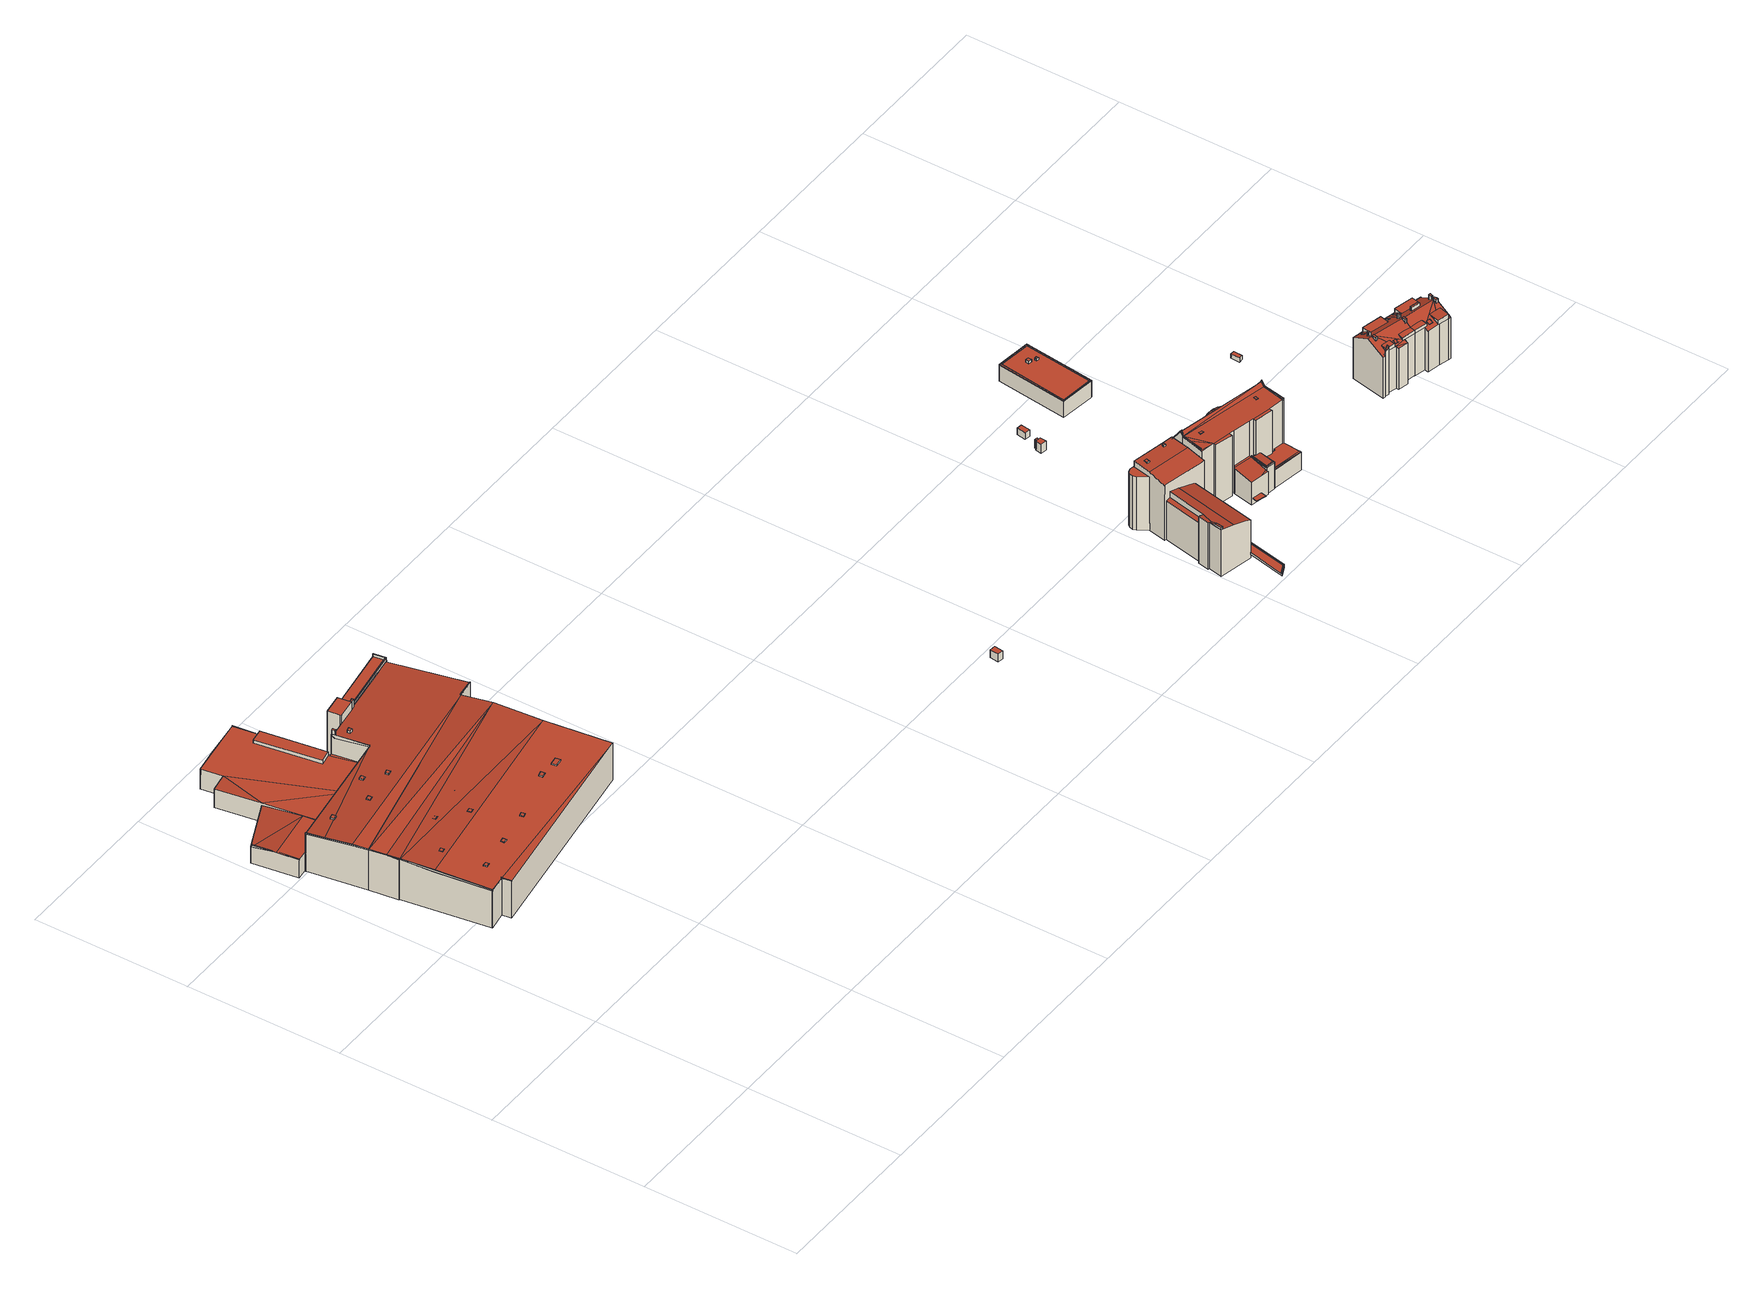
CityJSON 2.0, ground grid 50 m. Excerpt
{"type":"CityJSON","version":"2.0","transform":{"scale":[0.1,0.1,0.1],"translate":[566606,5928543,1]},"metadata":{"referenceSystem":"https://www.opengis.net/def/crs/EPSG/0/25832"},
"CityObjects":{
"building1":{"type":"Building","attributes":{"Grundfläche 2D":"292.664496","Grundhöhe NN":"3.015"},"children":["building1-1"],"geometry":[{"type":"Solid","lod":"3","boundaries":[[[[0,1,2]],[[3,4,5,6]],[[6,7,8,4,3]],[[9,6,5]],[[4,8,10,11,0,2]],[[12,0,11]],[[5,4,2,13,14]],[[9,5,14,15]],[[8,7,6,9,15,16,17,12,11,10]],[[0,12,17,18]],[[1,0,18,19]],[[2,1,19,13]],[[17,16,15,14,13,19,18]]]],"semantics":{"surfaces":[{"type":"RoofSurface"},{"type":"WallSurface"},{"type":"GroundSurface"}],"values":[[0,0,0,0,0,0,1,1,1,1,1,1,2]]}}]},
"building1-1":{"type":"BuildingInstallation","parents":["building1"],"geometry":[{"type":"MultiSurface","lod":"3","boundaries":[[[20,21,10,22]],[[23,24,25,26,7]],[[26,6,7]],[[10,11,22]],[[20,22,11,27]],[[20,27,21]],[[25,24,23,3,28]],[[26,25,28,6]]],"semantics":{"surfaces":[{"type":"RoofSurface"},{"type":"WallSurface"}],"values":[0,0,1,1,1,1,1,1]}}]},
"building2":{"type":"Building","attributes":{"Grundfläche 2D":"1023.135657","Grundhöhe NN":"3.120"},"geometry":[{"type":"Solid","lod":"3","boundaries":[[[[29,30,31,32,33]],[[34,35,36]],[[37,38,34]],[[38,35,34]],[[35,38,39,40,41,42,43,44,45,46,47,48]],[[49,40,39]],[[46,45,50,51]],[[52,46,51]],[[29,33,44,43]],[[30,29,43,42]],[[31,30,42,41]],[[41,53,44,33,32,31]],[[37,34,36,54,55]],[[39,38,37,55,56]],[[49,39,56,57]],[[40,49,57,58]],[[45,44,53,41,40,58,59]],[[50,45,59,60]],[[51,50,60,61]],[[52,51,61,62]],[[48,47,46,52,62,63]],[[35,48,63,64]],[[36,35,64,54]],[[56,55,54,64,63,62,61,60,59,58,57]]]],"semantics":{"surfaces":[{"type":"RoofSurface"},{"type":"WallSurface"},{"type":"GroundSurface"}],"values":[[0,0,0,0,0,0,0,0,1,1,1,1,1,1,1,1,1,1,1,1,1,1,1,2]]}}]},
"building3":{"type":"Building","attributes":{"Grundfläche 2D":"4742.919273","Grundhöhe NN":"3.177"},"children":["building3-1","building3-2","building3-3","building3-4","building3-5","building3-6","building3-7","building3-8","building3-9","building3-10","building3-11","building3-12","building3-13","building3-14","building3-15","building3-16","building3-17","building3-18","building3-19","building3-20","building3-21","building3-22","building3-23","building3-24","building3-25"],"geometry":[{"type":"Solid","lod":"3","boundaries":[[[[65,66,67,68]],[[65,68,67,69,70,71,72,73]],[[70,69,67,74,75]],[[71,76,77]],[[73,72,71,77]],[[78,79,78,76]],[[76,80,78]],[[81,82,76,78,79]],[[83,77,76,82,81]],[[80,84,85,86,87,88,89,90,91,92,93,94,95,96,97,98,99,80,78]],[[79,78,80,99,98]],[[96,100,97]],[[101,95,102]],[[98,97,100,103,104]],[[94,93,102,95]],[[105,106,107,108,109,110,111,112,113]],[[114,115,116,117,118]],[[66,65,119,120]],[[65,73,77,121,119]],[[67,66,120,122]],[[74,67,122,123]],[[75,74,123,124]],[[70,75,124,125]],[[80,76,71,70,125,126]],[[84,80,126,127]],[[128,86,85,84,127,129]],[[101,102,93,92,91,130,131]],[[96,95,101,131,132]],[[133,134,104,103,100,96,132,135]],[[79,98,104,134,136]],[[83,81,79,136,137]],[[77,83,137,121]],[[138,109,108,107,139,140]],[[111,110,89,88]],[[112,111,88,87]],[[141,105,113,112,87,86,128]],[[107,106,105,141,139]],[[115,114,142,143]],[[115,143,130,91,116]],[[117,116,91,90,144]],[[117,144,90,89,110,109,118]],[[118,109,138,142,114]],[[129,127,126,125,124,123,122,120,119,121,137,136,134,133,135,132,131,130,143,142,138,140,139,141,128]]]],"semantics":{"surfaces":[{"type":"RoofSurface"},{"type":"WallSurface"},{"type":"GroundSurface"}],"values":[[0,0,0,0,0,0,0,0,0,0,0,0,0,0,0,0,0,1,1,1,1,1,1,1,1,1,1,1,1,1,1,1,1,1,1,1,1,1,1,1,1,1,2]]}}]},
"building3-1":{"type":"BuildingInstallation","parents":["building3"],"geometry":[{"type":"MultiSurface","lod":"3","boundaries":[[[145,146,147,148]],[[146,149,147]],[[148,150,145]],[[146,145,150,149]]],"semantics":{"surfaces":[{"type":"RoofSurface"},{"type":"WallSurface"}],"values":[0,1,1,1]}}]},
"building3-2":{"type":"BuildingInstallation","parents":["building3"],"geometry":[{"type":"MultiSurface","lod":"3","boundaries":[[[151,152,153,154,155,156,157]],[[158,159,155,154,153,152,93,160]],[[156,155,159,161]],[[92,151,157,156,161,162]],[[152,151,92,93]]],"semantics":{"surfaces":[{"type":"RoofSurface"},{"type":"WallSurface"}],"values":[0,1,1,1,1]}}]},
"building3-3":{"type":"BuildingInstallation","parents":["building3"],"geometry":[{"type":"MultiSurface","lod":"3","boundaries":[[[163,164,165,166]],[[166,165,167,168]],[[163,166,168,169]],[[164,163,169,170]],[[165,164,170,167]]],"semantics":{"surfaces":[{"type":"RoofSurface"},{"type":"WallSurface"}],"values":[0,1,1,1,1]}}]},
"building3-4":{"type":"BuildingInstallation","parents":["building3"],"geometry":[{"type":"MultiSurface","lod":"3","boundaries":[[[171,172,173,174]],[[173,172,175,80]],[[80,84,174,173]],[[84,85,171,174]],[[172,171,85,175]]],"semantics":{"surfaces":[{"type":"RoofSurface"},{"type":"WallSurface"}],"values":[0,1,1,1,1]}}]},
"building3-5":{"type":"BuildingInstallation","parents":["building3"],"geometry":[{"type":"MultiSurface","lod":"3","boundaries":[[[176,177,178,179]],[[179,178,180,181]],[[176,179,181,182]],[[177,176,182,183]],[[178,177,183,180]]],"semantics":{"surfaces":[{"type":"RoofSurface"},{"type":"WallSurface"}],"values":[0,1,1,1,1]}}]},
"building3-6":{"type":"BuildingInstallation","parents":["building3"],"geometry":[{"type":"MultiSurface","lod":"3","boundaries":[[[184,185,186,187,188,189]],[[190,191,186,185]],[[186,191,67,74,187]],[[74,192,188,187]],[[188,192,69,189]],[[69,193,184,189]],[[185,184,193,190]]],"semantics":{"surfaces":[{"type":"RoofSurface"},{"type":"WallSurface"}],"values":[0,1,1,1,1,1,1]}}]},
"building3-7":{"type":"BuildingInstallation","parents":["building3"],"geometry":[{"type":"MultiSurface","lod":"3","boundaries":[[[194,195,196,197]],[[197,196,198,199]],[[194,197,199,200]],[[195,194,200,201]],[[196,195,201,198]]],"semantics":{"surfaces":[{"type":"RoofSurface"},{"type":"WallSurface"}],"values":[0,1,1,1,1]}}]},
"building3-8":{"type":"BuildingInstallation","parents":["building3"],"geometry":[{"type":"MultiSurface","lod":"3","boundaries":[[[202,203,204,205]],[[206,203,202,207]],[[206,208,204,203]],[[205,204,208,209]],[[207,202,205,209]]],"semantics":{"surfaces":[{"type":"RoofSurface"},{"type":"WallSurface"}],"values":[0,1,1,1,1]}}]},
"building3-9":{"type":"BuildingInstallation","parents":["building3"],"geometry":[{"type":"MultiSurface","lod":"3","boundaries":[[[210,211,212,213]],[[213,212,214,215]],[[210,213,215,216]],[[211,210,216,217]],[[212,211,217,214]]],"semantics":{"surfaces":[{"type":"RoofSurface"},{"type":"WallSurface"}],"values":[0,1,1,1,1]}}]},
"building3-10":{"type":"BuildingInstallation","parents":["building3"],"geometry":[{"type":"MultiSurface","lod":"3","boundaries":[[[218,219,220,221,222]],[[81,83,221,220,79]],[[83,77,222,221]],[[222,77,82,218]],[[218,82,78,219]]],"semantics":{"surfaces":[{"type":"RoofSurface"},{"type":"WallSurface"}],"values":[0,1,1,1,1]}}]},
"building3-11":{"type":"BuildingInstallation","parents":["building3"],"geometry":[{"type":"MultiSurface","lod":"3","boundaries":[[[223,224,225,226]],[[226,225,227,228]],[[223,226,228,229]],[[224,223,229,230]],[[225,224,230,227]]],"semantics":{"surfaces":[{"type":"RoofSurface"},{"type":"WallSurface"}],"values":[0,1,1,1,1]}}]},
"building3-12":{"type":"BuildingInstallation","parents":["building3"],"geometry":[{"type":"MultiSurface","lod":"3","boundaries":[[[231,232,233,144,234]],[[111,88,89,110,233,232,235]],[[233,110,89,90,144]],[[90,236,234,144]],[[87,88,111,112,237,235,232,231,234,236]]],"semantics":{"surfaces":[{"type":"RoofSurface"},{"type":"WallSurface"}],"values":[0,1,1,1,1]}}]},
"building3-13":{"type":"BuildingInstallation","parents":["building3"],"geometry":[{"type":"MultiSurface","lod":"3","boundaries":[[[238,239,240,241]],[[241,240,242,243]],[[238,241,243,244]],[[239,238,244,245]],[[240,239,245,242]]],"semantics":{"surfaces":[{"type":"RoofSurface"},{"type":"WallSurface"}],"values":[0,1,1,1,1]}}]},
"building3-14":{"type":"BuildingInstallation","parents":["building3"],"geometry":[{"type":"MultiSurface","lod":"3","boundaries":[[[246,247,248,249,222]],[[65,68,248,247]],[[72,77,222,249,248,68,250]],[[77,73,65,247,246,222]]],"semantics":{"surfaces":[{"type":"RoofSurface"},{"type":"WallSurface"}],"values":[0,1,1,1]}}]},
"building3-15":{"type":"BuildingInstallation","parents":["building3"],"geometry":[{"type":"MultiSurface","lod":"3","boundaries":[[[251,252,253,254]],[[255,252,251,256]],[[255,257,253,252]],[[257,258,254,253]],[[258,256,251,254]]],"semantics":{"surfaces":[{"type":"RoofSurface"},{"type":"WallSurface"}],"values":[0,1,1,1,1]}}]},
"building3-16":{"type":"BuildingInstallation","parents":["building3"]},
"building3-17":{"type":"BuildingInstallation","parents":["building3"],"geometry":[{"type":"MultiSurface","lod":"3","boundaries":[[[259,260,261,262]]],"semantics":{"surfaces":[{"type":"RoofSurface"}],"values":[0]}}]},
"building3-18":{"type":"BuildingInstallation","parents":["building3"],"geometry":[{"type":"MultiSurface","lod":"3","boundaries":[[[263,264,265,266]],[[266,265,267,268]],[[263,266,268,269]],[[264,263,269,270]],[[265,264,270,267]]],"semantics":{"surfaces":[{"type":"RoofSurface"},{"type":"WallSurface"}],"values":[0,1,1,1,1]}}]},
"building3-19":{"type":"BuildingInstallation","parents":["building3"],"geometry":[{"type":"MultiSurface","lod":"3","boundaries":[[[219,271,272,273,220]],[[272,274,275,273]],[[97,272,271,219,78,99]],[[97,103,274,272]],[[103,104,275,274]],[[104,98,79,220,273,275]]],"semantics":{"surfaces":[{"type":"RoofSurface"},{"type":"WallSurface"}],"values":[0,0,1,1,1,1]}}]},
"building3-20":{"type":"BuildingInstallation","parents":["building3"],"geometry":[{"type":"MultiSurface","lod":"3","boundaries":[[[276,277,278,279]],[[279,278,280,281]],[[276,279,281,282]],[[277,276,282,283]],[[278,277,283,280]]],"semantics":{"surfaces":[{"type":"RoofSurface"},{"type":"WallSurface"}],"values":[0,1,1,1,1]}}]},
"building3-21":{"type":"BuildingInstallation","parents":["building3"],"geometry":[{"type":"MultiSurface","lod":"3","boundaries":[[[284,285,286,287]],[[286,288,289,287]],[[290,291,292,293,289,288]],[[294,295,285,284]],[[286,285,295,296]],[[297,94,102,292,291,290,288,286,296,298]],[[102,101,293,292]],[[284,287,289,293,101,95,96,294]]],"semantics":{"surfaces":[{"type":"RoofSurface"},{"type":"WallSurface"}],"values":[0,0,0,1,1,1,1,1]}}]},
"building3-22":{"type":"BuildingInstallation","parents":["building3"],"geometry":[{"type":"MultiSurface","lod":"3","boundaries":[[[299,300,301,302]],[[302,301,303,304]],[[299,302,304,305]],[[300,299,305,306]],[[301,300,306,303]]],"semantics":{"surfaces":[{"type":"RoofSurface"},{"type":"WallSurface"}],"values":[0,1,1,1,1]}}]},
"building3-23":{"type":"BuildingInstallation","parents":["building3"],"geometry":[{"type":"MultiSurface","lod":"3","boundaries":[[[307,308,309,310]],[[310,309,311,312]],[[307,310,312,313]],[[308,307,313,314]],[[309,308,314,311]]],"semantics":{"surfaces":[{"type":"RoofSurface"},{"type":"WallSurface"}],"values":[0,1,1,1,1]}}]},
"building3-24":{"type":"BuildingInstallation","parents":["building3"],"geometry":[{"type":"MultiSurface","lod":"3","boundaries":[[[315,316,317,318]],[[318,317,108,319]],[[315,318,319,106]],[[316,315,106,107]],[[317,316,107,108]]],"semantics":{"surfaces":[{"type":"RoofSurface"},{"type":"WallSurface"}],"values":[0,1,1,1,1]}}]},
"building3-25":{"type":"BuildingInstallation","parents":["building3"],"geometry":[{"type":"MultiSurface","lod":"3","boundaries":[[[237,320,321,235]],[[112,113,320,237]],[[113,322,321,320]],[[322,111,235,321]]],"semantics":{"surfaces":[{"type":"RoofSurface"},{"type":"WallSurface"}],"values":[0,1,1,1]}}]},
"building4":{"type":"Building","attributes":{"Grundfläche 2D":"5.455276","Grundhöhe NN":"1.703"},"geometry":[{"type":"Solid","lod":"3","boundaries":[[[[323,324,325,326]],[[327,328,326,325]],[[328,329,323,326]],[[329,330,324,323]],[[330,327,325,324]],[[330,329,328,327]]]],"semantics":{"surfaces":[{"type":"RoofSurface"},{"type":"WallSurface"},{"type":"GroundSurface"}],"values":[[0,1,1,1,1,2]]}}]},
"building5":{"type":"Building","attributes":{"Grundfläche 2D":"96.266162","Grundhöhe NN":"2.510"},"children":["building5-1"],"geometry":[{"type":"Solid","lod":"3","boundaries":[[[[331,332,333,334,335,336,337]],[[334,333,332,338,339]],[[340,337,336,335,334,339,341]],[[331,337,340,342]],[[332,331,342,338]],[[341,339,338,342,340]]]],"semantics":{"surfaces":[{"type":"RoofSurface"},{"type":"WallSurface"},{"type":"GroundSurface"}],"values":[[0,1,1,1,1,2]]}}]},
"building5-1":{"type":"BuildingInstallation","parents":["building5"],"geometry":[{"type":"MultiSurface","lod":"3","boundaries":[[[343,344,345,346,347,348]],[[332,333,348,347]],[[343,348,333,349]],[[349,336,344,343]],[[345,344,336,337]],[[337,331,346,345]],[[331,332,347,346]]],"semantics":{"surfaces":[{"type":"RoofSurface"},{"type":"WallSurface"}],"values":[0,1,1,1,1,1,1]}}]},
"building6":{"type":"Building","attributes":{"Grundfläche 2D":"424.751117","Grundhöhe NN":"1.195"},"children":["building6-1","building6-2","building6-3"],"geometry":[{"type":"Solid","lod":"3","boundaries":[[[[350,351,352,353,354]],[[355,353,352,356,357,358]],[[359,350,354]],[[360,361,362,363,364,365,366,367,368,369,370]],[[360,361,360,370]],[[371,372,373,362,361]],[[365,364,374,375,376,367,366]],[[377,378,379,380]],[[381,382,383,384,385,386,387,388]],[[378,377,389,390]],[[391,356,352,351,385,384,392]],[[363,362,373,393,394,395,355,358,357,356,391,389,377,380]],[[396,354,353,355,395,397]],[[359,354,396,398]],[[350,359,398,399,385,351]],[[372,371,361,360,370,400,401]],[[373,372,401,393]],[[363,380,379,364]],[[402,375,374,364,379,378,390]],[[376,375,402,403]],[[367,376,403,404]],[[370,369,368,367,404,405,400]],[[386,385,399,406]],[[387,386,406,407]],[[388,387,407,408]],[[384,383,409,392]],[[381,388,408,410]],[[382,381,410,411]],[[383,382,411,409]],[[393,401,400,405,404,403,402,390,389,391,392,409,411,410,408,407,406,399,398,396,397,395,394]]]],"semantics":{"surfaces":[{"type":"RoofSurface"},{"type":"WallSurface"},{"type":"GroundSurface"}],"values":[[0,0,0,0,0,0,0,0,0,1,1,1,1,1,1,1,1,1,1,1,1,1,1,1,1,1,1,1,1,2]]}}]},
"building6-1":{"type":"BuildingInstallation","parents":["building6"],"geometry":[{"type":"MultiSurface","lod":"3","boundaries":[[[412,413,414,415]],[[416,417,415,414]],[[417,418,412,415]],[[413,412,418,419]],[[414,413,419,416]]],"semantics":{"surfaces":[{"type":"RoofSurface"},{"type":"WallSurface"}],"values":[0,1,1,1,1]}}]},
"building6-2":{"type":"BuildingInstallation","parents":["building6"],"geometry":[{"type":"MultiSurface","lod":"3","boundaries":[[[420,421,422,423]],[[420,423,424,425]],[[423,422,426,424]],[[421,420,425,427]],[[422,421,427,426]]],"semantics":{"surfaces":[{"type":"RoofSurface"},{"type":"WallSurface"}],"values":[0,1,1,1,1]}}]},
"building6-3":{"type":"BuildingInstallation","parents":["building6"],"geometry":[{"type":"MultiSurface","lod":"3","boundaries":[[[428,429,430,431]],[[432,430,429]],[[433,434,366,368,430,432]],[[360,435,436,365,434,433,432,429,428]],[[369,370,431,430,368]],[[370,360,428,431]]],"semantics":{"surfaces":[{"type":"RoofSurface"},{"type":"WallSurface"}],"values":[0,0,0,1,1,1]}}]},
"building7":{"type":"Building","attributes":{"Grundfläche 2D":"4.542103","Grundhöhe NN":"3.909"},"geometry":[{"type":"Solid","lod":"3","boundaries":[[[[437,438,439,440]],[[441,442,443,444]],[[442,445,446,438,437,447,448,443]],[[439,438,446,449]],[[440,439,449,450]],[[437,440,450,447]],[[444,443,448,451]],[[441,444,451,452]],[[442,441,452,445]],[[447,450,449,446,445,452,451,448]]]],"semantics":{"surfaces":[{"type":"RoofSurface"},{"type":"WallSurface"},{"type":"GroundSurface"}],"values":[[0,0,1,1,1,1,1,1,1,2]]}}]},
"building8":{"type":"Building","attributes":{"Grundfläche 2D":"5.333992","Grundhöhe NN":"4.171"},"geometry":[{"type":"Solid","lod":"3","boundaries":[[[[453,454,455,456]],[[457,458,456,455]],[[458,459,453,456]],[[459,460,454,453]],[[460,457,455,454]],[[460,459,458,457]]]],"semantics":{"surfaces":[{"type":"RoofSurface"},{"type":"WallSurface"},{"type":"GroundSurface"}],"values":[[0,1,1,1,1,2]]}}]},
"building9":{"type":"Building","attributes":{"Grundfläche 2D":"469.074180","Grundhöhe NN":"1.858"},"children":["building9-1","building9-2","building9-3","building9-4","building9-5","building9-6","building9-7","building9-8","building9-9"],"geometry":[{"type":"Solid","lod":"3","boundaries":[[[[461,462,463]],[[463,462,464,465]],[[466,467,468,469,470,471,472,473,474,475,476,463,465,477,478,479,478]],[[464,462,480,465]],[[481,465,480]],[[465,482,483,477]],[[484,485,486,468,467]],[[487,471,470]],[[488,489,490,491,492,493,494,495,496,497,498,499,500,501,502,503,504]],[[505,506,507,508,509]],[[510,509,476,511]],[[510,511,510,509]],[[509,510,512,513]],[[513,505,509]],[[475,511,476]],[[514,515,516,515,517]],[[518,514,517]],[[519,520,518]],[[518,520,514]],[[521,522,519]],[[522,523,519]],[[523,520,519]],[[524,525,521]],[[525,522,521]],[[526,525,524]],[[526,525,526,527]],[[514,520,523,522,525,526,527,513,512,510,511,516,515]],[[528,529,530]],[[531,532,533,534,535,536,537,538,529,528,539,540]],[[541,534,533,542]],[[543,535,544,545]],[[535,543,546,547,548,549]],[[548,550,551,549]],[[544,535,552,553]],[[543,545,554,555]],[[546,543,555,556]],[[547,546,556,557]],[[548,547,557,558,550]],[[551,550,558,559]],[[560,481,480,462,461,561,562]],[[465,481,560,563]],[[483,482,564,565]],[[482,465,563,564]],[[477,483,565,566]],[[477,566,554,545,478]],[[478,545,544,466]],[[544,553,466]],[[467,466,553,567]],[[485,484,467,567,568,542,533]],[[489,488,486,485,533,532]],[[569,468,486,488,504,570]],[[502,501,470,469,468,569,571]],[[470,501,500,487]],[[472,471,487,500,499,498]],[[572,475,474,473,472,498,573]],[[494,493,574,575]],[[495,494,575,576]],[[496,495,576,577]],[[497,496,577,578]],[[498,497,578,573]],[[503,502,571,579]],[[504,503,579,570]],[[476,509,508,507,461,463]],[[580,516,511,475,572,581]],[[527,526,524,521,519,518,517,515,516,580,582]],[[505,513,527,582,583,584,561,461,506]],[[461,507,506]],[[536,535,549,551,537]],[[538,537,551,559,585,529]],[[530,529,585,586]],[[493,492,587,539,528,530,586,574]],[[491,588,540,539,587,492]],[[490,489,532,531,540,588,491]],[[535,534,589,552]],[[589,534,541,542,568,590]],[[586,585,559,558,557,556,555,554,566,565,564,563,560,562,561,584,583,582,580,581,572,573,578,577,576,575,574],[569,570,579,571],[552,589,590,568,567,553]]]],"semantics":{"surfaces":[{"type":"RoofSurface"},{"type":"WallSurface"},{"type":"GroundSurface"}],"values":[[0,0,0,0,0,0,0,0,0,0,0,0,0,0,0,0,0,0,0,0,0,0,0,0,0,0,0,0,0,0,0,0,0,1,1,1,1,1,1,1,1,1,1,1,1,1,1,1,1,1,1,1,1,1,1,1,1,1,1,1,1,1,1,1,1,1,1,1,1,1,1,1,1,1,1,2]]}}]},
"building9-1":{"type":"BuildingInstallation","parents":["building9"],"geometry":[{"type":"MultiSurface","lod":"3","boundaries":[[[591,592,593,594,595]],[[596,595,594]],[[597,592,591]],[[594,593,592,597,479,596]]],"semantics":{"surfaces":[{"type":"RoofSurface"},{"type":"WallSurface"}],"values":[0,1,1,1]}}]},
"building9-2":{"type":"BuildingInstallation","parents":["building9"],"geometry":[{"type":"MultiSurface","lod":"3","boundaries":[[[598,599,600,601]],[[602,603,601,600]],[[598,601,603,604]],[[604,605,599,598]],[[600,599,605,602]]],"semantics":{"surfaces":[{"type":"RoofSurface"},{"type":"WallSurface"}],"values":[0,1,1,1,1]}}]},
"building9-3":{"type":"BuildingInstallation","parents":["building9"],"geometry":[{"type":"MultiSurface","lod":"3","boundaries":[[[606,509,508,461]],[[606,607,608,509]],[[609,608,607]],[[607,606,461,462,480]],[[480,610,609,607]],[[608,609,610,464,463,509]]],"semantics":{"surfaces":[{"type":"RoofSurface"},{"type":"WallSurface"}],"values":[0,0,0,1,1,1]}}]},
"building9-4":{"type":"BuildingInstallation","parents":["building9"],"geometry":[{"type":"MultiSurface","lod":"3","boundaries":[[[611,612,613]],[[614,615,612,611]],[[616,617,618,615,614,619,620]],[[470,487,620,619,614,611,613,476,621]],[[487,471,472,617,616,620]],[[618,617,472,473,474,475,612,615]]],"semantics":{"surfaces":[{"type":"RoofSurface"},{"type":"WallSurface"}],"values":[0,0,0,1,1,1]}}]},
"building9-5":{"type":"BuildingInstallation","parents":["building9"],"geometry":[{"type":"MultiSurface","lod":"3","boundaries":[[[622,623,624,588,587]],[[588,624,625,626]],[[494,495,627,625,624]],[[622,493,494,624,623]],[[626,625,627,490]],[[490,491,588,626]],[[588,491,492,587]],[[587,492,493,622]]],"semantics":{"surfaces":[{"type":"RoofSurface"},{"type":"WallSurface"}],"values":[0,0,1,1,1,1,1,1]}}]},
"building9-6":{"type":"BuildingInstallation","parents":["building9"],"geometry":[{"type":"MultiSurface","lod":"3","boundaries":[[[506,508,509,628]],[[506,628,629]],[[628,630,631,629]],[[630,632,631]],[[512,526,630,628,509]],[[526,527,632,630]],[[527,513,505,506,629,631,632]]],"semantics":{"surfaces":[{"type":"RoofSurface"},{"type":"WallSurface"}],"values":[0,0,0,0,1,1,1]}}]},
"building9-7":{"type":"BuildingInstallation","parents":["building9"],"geometry":[{"type":"MultiSurface","lod":"3","boundaries":[[[633,634,613,612]],[[635,634,633,636]],[[635,636,637]],[[638,635,637,516]],[[639,516,515]],[[638,516,639]],[[633,612,475,511,516,637,636]],[[510,635,638,639,515]],[[476,613,634,635,510,640]]],"semantics":{"surfaces":[{"type":"RoofSurface"},{"type":"WallSurface"}],"values":[0,0,0,0,0,0,1,1,1]}}]},
"building9-8":{"type":"BuildingInstallation","parents":["building9"],"geometry":[{"type":"MultiSurface","lod":"3","boundaries":[[[641,642,643,644,645,646,647]],[[528,539,643,642,530]],[[539,648,644,643]],[[648,534,645,644]],[[534,535,646,645]],[[536,537,647,646,535]],[[538,529,641,647,537]],[[529,530,642,641]]],"semantics":{"surfaces":[{"type":"RoofSurface"},{"type":"WallSurface"}],"values":[0,1,1,1,1,1,1,1]}}]},
"building9-9":{"type":"BuildingInstallation","parents":["building9"],"geometry":[{"type":"MultiSurface","lod":"3","boundaries":[[[649,650,651,652]],[[653,654,652,651]],[[654,655,649,652]],[[655,656,650,649]],[[656,653,651,650]],[[656,655,654,653]]],"semantics":{"surfaces":[{"type":"RoofSurface"},{"type":"WallSurface"},{"type":"OuterCeilingSurface"}],"values":[0,1,1,1,1,2]}}]},
"building10":{"type":"Building","attributes":{"Grundfläche 2D":"265.589260","Grundhöhe NN":"5.782"},"children":["building10-1","building10-2","building10-3"],"geometry":[{"type":"Solid","lod":"3","boundaries":[[[[657,658,659,660,661,662]],[[663,658,657,664,661,660,665]],[[666,667,668,669]],[[670,671,659,658]],[[671,672,660,659]],[[662,661,668,667]],[[667,666,657,662]],[[666,669,664,657]],[[661,664,669,668]],[[672,673,665,660]],[[673,674,670,658,663,665]],[[670,675,676,671]],[[672,671,676,677]],[[673,672,677,678]],[[670,674,673,678,679,675]],[[677,676,675,679,678]]]],"semantics":{"surfaces":[{"type":"RoofSurface"},{"type":"WallSurface"},{"type":"GroundSurface"}],"values":[[0,0,0,1,1,1,1,1,1,1,1,1,1,1,1,2]]}}]},
"building10-1":{"type":"BuildingInstallation","parents":["building10"],"geometry":[{"type":"MultiSurface","lod":"3","boundaries":[[[680,681,682,683]],[[683,682,684,685]],[[680,683,685,686]],[[681,680,686,687]],[[682,681,687,684]]],"semantics":{"surfaces":[{"type":"RoofSurface"},{"type":"WallSurface"}],"values":[0,1,1,1,1]}}]},
"building10-2":{"type":"BuildingInstallation","parents":["building10"],"geometry":[{"type":"MultiSurface","lod":"3","boundaries":[[[688,689,690,691]],[[691,690,692,693]],[[688,691,693,694]],[[689,688,694,695]],[[690,689,695,692]]],"semantics":{"surfaces":[{"type":"RoofSurface"},{"type":"WallSurface"}],"values":[0,1,1,1,1]}}]},
"building10-3":{"type":"BuildingInstallation","parents":["building10"],"geometry":[{"type":"MultiSurface","lod":"3","boundaries":[[[696,697,698,699]],[[700,701,698,697]],[[701,702,699,698]],[[702,703,696,699]],[[703,700,697,696]],[[700,703,702,701]]],"semantics":{"surfaces":[{"type":"RoofSurface"},{"type":"WallSurface"},{"type":"OuterCeilingSurface"}],"values":[0,1,1,1,1,2]}}]},
"building11":{"type":"Building","attributes":{"Grundfläche 2D":"3.779103","Grundhöhe NN":"4.842"},"geometry":[{"type":"Solid","lod":"3","boundaries":[[[[704,705,706,707]],[[708,709,707,706]],[[709,710,704,707]],[[710,711,705,704]],[[711,708,706,705]],[[711,710,709,708]]]],"semantics":{"surfaces":[{"type":"RoofSurface"},{"type":"WallSurface"},{"type":"GroundSurface"}],"values":[[0,1,1,1,1,2]]}}]},
"building12":{"type":"Building","attributes":{"Grundfläche 2D":"144.135303","Grundhöhe NN":"2.999"},"children":["building12-1","building12-2","building12-3","building12-4","building12-5","building12-6","building12-7","building12-8","building12-9"],"geometry":[{"type":"Solid","lod":"3","boundaries":[[[[712,713,714,715,716]],[[717,718,719,720,721,722,723,724,725,726,727,728,729,730,731,732]],[[733,734,717]],[[734,735,717]],[[720,719,718,717,735,736,737]],[[738,739,720,737,740,741,742,743,744]],[[745,746,747,712,716,715,748,749,722,721,720,739,738,750]],[[741,740,751,752,742]],[[714,748,715]],[[712,747,713]],[[714,713,747,748]],[[742,752,753]],[[751,740,737,736]],[[751,736,735,753,752]],[[754,726,725,724,755,756]],[[757,758,759,730,729,728,727,726,754]],[[760,717,732,731,730,759,761]],[[733,717,760,762]],[[734,733,762,763]],[[735,734,763,764]],[[753,735,764,765]],[[742,753,765,766,767,768,746,745,750,738,744,743]],[[769,770,749,748,747,746,768,771]],[[723,722,749,770,772]],[[724,723,772,755]],[[760,761,759,758,757,754,756,755,772,770,769,771,768,767,766,765,764,763,762]]]],"semantics":{"surfaces":[{"type":"RoofSurface"},{"type":"WallSurface"},{"type":"GroundSurface"}],"values":[[0,0,0,0,0,0,0,0,1,1,1,1,1,1,1,1,1,1,1,1,1,1,1,1,1,2]]}}]},
"building12-1":{"type":"BuildingInstallation","parents":["building12"],"geometry":[{"type":"MultiSurface","lod":"3","boundaries":[[[773,774,775,776]],[[750,745,774,773]],[[745,777,775,774]],[[777,778,776,775]],[[773,776,778,750]]],"semantics":{"surfaces":[{"type":"RoofSurface"},{"type":"WallSurface"}],"values":[0,1,1,1,1]}}]},
"building12-2":{"type":"BuildingInstallation","parents":["building12"],"geometry":[{"type":"MultiSurface","lod":"3","boundaries":[[[779,780,781,782,783]],[[784,785,780,779]],[[785,786,781,780]],[[781,786,787,782]],[[779,783,782,787,788,784]]],"semantics":{"surfaces":[{"type":"RoofSurface"},{"type":"WallSurface"}],"values":[0,1,1,1,1]}}]},
"building12-3":{"type":"BuildingInstallation","parents":["building12"],"geometry":[{"type":"MultiSurface","lod":"3","boundaries":[[[789,790,791,792]],[[793,794,792,791]],[[789,792,794,795]],[[789,795,796,790]],[[791,790,796,793]]],"semantics":{"surfaces":[{"type":"RoofSurface"},{"type":"WallSurface"}],"values":[0,1,1,1,1]}}]},
"building12-4":{"type":"BuildingInstallation","parents":["building12"],"geometry":[{"type":"MultiSurface","lod":"3","boundaries":[[[797,798,799,800]],[[798,797,801,802]],[[797,800,803,801]],[[799,798,802,804]],[[803,800,799,804]]],"semantics":{"surfaces":[{"type":"RoofSurface"},{"type":"WallSurface"}],"values":[0,1,1,1,1]}}]},
"building12-5":{"type":"BuildingInstallation","parents":["building12"],"geometry":[{"type":"MultiSurface","lod":"3","boundaries":[[[805,719,806,807,808,809,810]],[[731,732,810,809,808,730]],[[805,810,732,718]],[[807,806,729]]],"semantics":{"surfaces":[{"type":"RoofSurface"},{"type":"WallSurface"}],"values":[0,1,1,1]}}]},
"building12-6":{"type":"BuildingInstallation","parents":["building12"],"geometry":[{"type":"MultiSurface","lod":"3","boundaries":[[[811,812,813,814,815,816]],[[814,813,812,817,818]],[[819,817,812,811,816]],[[818,820,815,814]],[[820,819,816,815]]],"semantics":{"surfaces":[{"type":"RoofSurface"},{"type":"WallSurface"}],"values":[0,1,1,1,1]}}]},
"building12-7":{"type":"BuildingInstallation","parents":["building12"],"geometry":[{"type":"MultiSurface","lod":"3","boundaries":[[[821,822,823,824]],[[743,744,822,821]],[[825,823,822,744]],[[825,826,824,823]],[[826,743,821,824]]],"semantics":{"surfaces":[{"type":"RoofSurface"},{"type":"WallSurface"}],"values":[0,1,1,1,1]}}]},
"building12-8":{"type":"BuildingInstallation","parents":["building12"],"geometry":[{"type":"MultiSurface","lod":"3","boundaries":[[[827,828,829,830,831,832]],[[832,831,830,808,807,729,728]],[[759,730,808,830,829,833]],[[827,834,833,829,828]],[[834,827,832,728,758]]],"semantics":{"surfaces":[{"type":"RoofSurface"},{"type":"WallSurface"}],"values":[0,1,1,1,1]}}]},
"building12-9":{"type":"BuildingInstallation","parents":["building12"],"geometry":[{"type":"MultiSurface","lod":"3","boundaries":[[[835,836,837,838]],[[836,835,839,840]],[[838,837,841,842]],[[835,838,842,839]],[[837,836,840,841]]],"semantics":{"surfaces":[{"type":"RoofSurface"},{"type":"WallSurface"}],"values":[0,1,1,1,1]}}]},
"building13":{"type":"Building","attributes":{"Grundfläche 2D":"136.762307","Grundhöhe NN":"2.864"},"children":["building13-1","building13-2","building13-3","building13-4","building13-5","building13-6"],"geometry":[{"type":"Solid","lod":"3","boundaries":[[[[843,844,845,846]],[[847,848,849,850,851,852,853,854,855]],[[847,856,848]],[[857,858,859,860,861,846,845,862,746,750,738,863,864]],[[742,865,866,867,868,863,738,744]],[[869,853,851,850,863,868,867,870,871,872,873]],[[872,874,873]],[[853,852,851]],[[857,864,863,850,849,875,876,877,878]],[[879,880,881]],[[876,875,881,880]],[[865,742,752,882,866]],[[844,862,845]],[[846,861,843]],[[844,843,861,862]],[[752,753,871,870,882]],[[866,882,870,867]],[[753,752,742]],[[856,847,855,854,873,874,879,881]],[[881,875,848,856]],[[849,848,875]],[[854,853,869,873]],[[883,884,753,742,744,738,750,746,885,886]],[[871,753,884,887]],[[872,871,887,888]],[[874,872,888,889]],[[879,874,889,890]],[[880,879,890,891]],[[892,860,859,858,857,878,877,876,880,891,893]],[[746,862,894,885]],[[894,862,861,860,892,895]],[[888,887,884,883,886,885,894,895,892,893,891,890,889]]]],"semantics":{"surfaces":[{"type":"RoofSurface"},{"type":"WallSurface"},{"type":"GroundSurface"}],"values":[[0,0,0,0,0,0,0,0,0,0,0,0,1,1,1,1,1,1,1,1,1,1,1,1,1,1,1,1,1,1,1,2]]}}]},
"building13-1":{"type":"BuildingInstallation","parents":["building13"],"geometry":[{"type":"MultiSurface","lod":"3","boundaries":[[[896,897,898,899,900,901]],[[902,896,901,900,903,904]],[[902,905,898,897,896]],[[905,906,899,898]],[[906,903,900,899]]],"semantics":{"surfaces":[{"type":"RoofSurface"},{"type":"WallSurface"}],"values":[0,1,1,1,1]}}]},
"building13-2":{"type":"BuildingInstallation","parents":["building13"],"geometry":[{"type":"MultiSurface","lod":"3","boundaries":[[[907,908,909,910]],[[910,909,911,912]],[[907,910,912,913]],[[908,907,913,914]],[[909,908,914,911]]],"semantics":{"surfaces":[{"type":"RoofSurface"},{"type":"WallSurface"}],"values":[0,1,1,1,1]}}]},
"building13-3":{"type":"BuildingInstallation","parents":["building13"],"geometry":[{"type":"MultiSurface","lod":"3","boundaries":[[[915,916,917,918]],[[918,917,919,868]],[[920,915,918,868]],[[916,915,920,921]],[[917,916,921,919]]],"semantics":{"surfaces":[{"type":"RoofSurface"},{"type":"WallSurface"}],"values":[0,1,1,1,1]}}]},
"building13-4":{"type":"BuildingInstallation","parents":["building13"],"geometry":[{"type":"MultiSurface","lod":"3","boundaries":[[[922,923,924,925,926,927,928,929]],[[930,931,932,933,934,864,935,928,927,926,925,924,936]],[[929,928,935,937]],[[937,863,938,923,922,929]],[[938,936,924,923]]],"semantics":{"surfaces":[{"type":"RoofSurface"},{"type":"WallSurface"}],"values":[0,1,1,1,1]}}]},
"building13-5":{"type":"BuildingInstallation","parents":["building13"],"geometry":[{"type":"MultiSurface","lod":"3","boundaries":[[[939,932,931,940]],[[878,933,932,939]],[[930,877,940,931]],[[877,878,939,940]]],"semantics":{"surfaces":[{"type":"RoofSurface"},{"type":"WallSurface"}],"values":[0,1,1,1]}}]},
"building13-6":{"type":"BuildingInstallation","parents":["building13"],"geometry":[{"type":"MultiSurface","lod":"3","boundaries":[[[941,942,943,944,945,946]],[[947,944,943,942,948,949]],[[945,944,947,950]],[[946,945,950,951]],[[948,942,941,946,951,952]]],"semantics":{"surfaces":[{"type":"RoofSurface"},{"type":"WallSurface"}],"values":[0,1,1,1,1]}}]}
},
"vertices":[
[66,1498,84],[66,1495,84],[201,1516,84],[13,1635,79],[189,1588,87],[170,1710,79],[10,1636,79],[21,1567,86],[21,1562,87],[10,1638,79],[23,1553,86],[32,1494,84],[32,1493,84],[201,1516,20],[170,1710,20],[10,1638,20],[32,1494,20],[32,1493,20],[66,1498,20],[66,1495,20],
[35,1495,86],[26,1554,86],[32,1494,86],[24,1567,86],[13,1635,86],[13,1636,86],[10,1636,86],[35,1495,84],[13,1636,79],
[364,1870,101],[397,1665,101],[436,1672,101],[413,1818,101],[404,1876,101],[170,1710,88],[202,1858,92],[147,1850,88],[201,1516,88],[336,1537,91],[465,1558,88],[437,1669,88],[436,1672,88],[397,1665,89],[364,1870,89],[404,1876,88],[402,1890,88],[391,1958,88],[271,1939,91],[191,1926,92],[447,1670,88],[403,1890,88],[403,1891,88],[394,1959,88],[413,1818,88],[147,1850,21],[201,1516,21],[465,1558,21],[447,1670,21],[437,1669,21],[402,1890,21],[403,1890,21],[403,1891,21],[394,1959,21],[191,1926,21],[202,1858,21],
[151,941,154],[151,940,153],[210,950,153],[153,942,154],[211,950,153],[850,1020,153],[818,1227,158],[126,1115,158],[124,1114,158],[214,922,153],[215,920,153],[794,1374,169],[108,1216,164],[94,1309,165],[93,1309,165],[779,1470,160],[101,1256,166],[102,1256,166],[107,1216,164],[836,1479,160],[836,1481,160],[797,1727,143],[590,1695,144],[589,1699,144],[574,1696,144],[575,1690,144],[513,1681,144],[456,1672,144],[450,1671,145],[449,1665,145],[449,1661,145],[465,1558,152],[74,1438,158],[85,1359,163],[87,1359,163],[66,1495,154],[447,1670,154],[448,1671,154],[65,1495,154],[64,1495,154],[800,1728,146],[799,1729,146],[793,1768,146],[792,1768,146],[568,1733,146],[574,1696,146],[589,1699,146],[590,1695,146],[797,1727,146],[506,1723,173],[512,1687,173],[513,1681,173],[575,1690,173],[568,1733,173],[151,941,22],[151,940,22],[108,1216,22],[210,950,22],[214,922,22],[215,920,22],[850,1020,22],[779,1470,22],[836,1479,22],[797,1727,22],[836,1481,22],[513,1681,22],[447,1670,22],[465,1558,22],[65,1495,22],[64,1495,22],[66,1495,22],[93,1309,22],[107,1216,22],[568,1733,22],[793,1768,22],[792,1768,22],[800,1728,22],[506,1723,22],[512,1687,22],[575,1690,171],
[304,1230,164],[316,1232,164],[314,1240,164],[302,1239,164],[316,1232,163],[304,1230,163],
[456,1672,171],[450,1671,171],[451,1664,171],[451,1662,171],[452,1661,171],[457,1662,171],[457,1664,171],[451,1662,145],[452,1661,145],[451,1664,145],[457,1662,145],[457,1664,145],
[384,1181,161],[386,1169,161],[398,1171,161],[396,1183,161],[398,1171,159],[396,1183,159],[384,1181,159],[386,1169,159],
[836,1481,162],[779,1472,162],[779,1470,162],[836,1479,162],[779,1472,160],
[152,1473,162],[154,1462,162],[166,1463,162],[164,1475,162],[166,1463,156],[164,1475,156],[152,1473,156],[154,1462,156],
[211,951,155],[211,952,155],[210,952,155],[214,922,155],[215,922,155],[211,950,155],[211,952,153],[210,952,153],[215,922,153],[211,951,153],
[390,1455,163],[391,1444,163],[404,1446,163],[402,1457,163],[404,1446,159],[402,1457,158],[390,1455,158],[391,1444,159],
[498,1647,156],[488,1646,156],[489,1636,156],[499,1637,156],[488,1646,146],[498,1647,146],[489,1636,147],[499,1637,147],
[203,1151,162],[205,1140,162],[216,1142,162],[214,1153,162],[216,1142,159],[214,1153,159],[203,1151,159],[205,1140,159],
[102,1256,168],[94,1309,168],[93,1309,168],[107,1216,168],[108,1216,168],
[679,1106,159],[682,1090,159],[707,1094,159],[704,1110,159],[707,1094,155],[704,1110,156],[679,1106,155],[682,1090,155],
[590,1695,171],[589,1699,171],[574,1696,171],[590,1693,171],[589,1699,153],[590,1693,144],[590,1695,153],
[619,1107,159],[622,1095,159],[637,1098,159],[635,1110,159],[637,1098,155],[635,1110,156],[619,1107,156],[622,1095,155],
[124,1114,164],[151,941,156],[153,942,156],[126,1115,164],[127,1109,158],
[348,1492,160],[347,1504,160],[334,1502,160],[336,1490,160],[347,1504,155],[348,1492,156],[334,1502,155],[336,1490,156],
[433,1255,164],[421,1254,164],[421,1249,164],[433,1251,164],
[334,1037,158],[335,1026,158],[347,1027,158],[346,1039,158],[347,1027,154],[346,1039,155],[334,1037,155],[335,1026,155],
[87,1359,166],[74,1438,161],[85,1359,166],[65,1495,158],[64,1495,158],
[272,1437,162],[273,1425,162],[286,1427,162],[285,1439,162],[286,1427,160],[285,1439,159],[272,1437,159],[273,1425,160],
[465,1557,159],[466,1557,159],[466,1560,159],[465,1558,159],[450,1661,157],[449,1661,157],[450,1662,157],[449,1665,157],[448,1671,156],[447,1670,156],[465,1557,152],[466,1557,152],[466,1560,152],[450,1662,145],[450,1661,145],
[223,1019,158],[225,1008,158],[237,1010,158],[236,1021,158],[237,1010,155],[236,1021,155],[223,1019,155],[225,1008,155],
[452,1056,158],[454,1044,158],[466,1046,158],[464,1058,158],[466,1046,155],[464,1058,155],[452,1056,155],[454,1044,155],
[799,1729,156],[793,1768,156],[792,1768,156],[798,1729,156],[798,1729,146],
[797,1727,153],[796,1732,153],[796,1732,146],
[1863,443,35],[1881,441,35],[1885,470,35],[1866,472,35],[1885,470,7],[1866,472,7],[1863,443,7],[1881,441,7],
[2621,20,22],[2686,332,22],[2683,333,22],[2657,338,22],[2614,126,22],[2589,8,22],[2588,5,22],[2686,332,15],[2657,338,15],[2588,5,15],[2614,126,15],[2621,20,15],
[2619,22,25],[2589,8,25],[2588,5,25],[2621,20,25],[2686,332,25],[2683,333,25],[2619,22,22],
[2673,457,212],[2569,477,212],[2557,420,208],[2701,391,208],[2710,448,212],[2693,331,196],[2545,361,196],[2551,360,196],[2683,333,196],[2710,449,212],[2511,148,166],[2553,139,157],[2597,350,157],[2564,357,164],[2537,227,164],[2520,187,165],[2517,191,166],[2515,194,166],[2514,191,166],[2511,173,166],[2506,149,167],[2598,130,143],[2614,126,138],[2657,338,138],[2525,230,166],[2518,231,167],[2511,195,167],[2551,360,138],[2525,230,138],[2537,227,143],[2564,357,143],[2538,470,191],[2535,458,191],[2538,448,191],[2557,418,191],[2569,477,191],[2569,479,191],[2556,482,191],[2545,478,191],[2551,360,2],[2525,230,2],[2545,361,2],[2557,418,2],[2657,338,2],[2683,333,2],[2693,331,2],[2710,448,2],[2701,391,2],[2710,449,2],[2569,477,2],[2506,149,2],[2614,126,2],[2518,231,2],[2511,195,2],[2515,194,2],[2511,173,2],[2569,479,2],[2556,482,2],[2545,478,2],[2538,448,2],[2538,470,2],[2535,458,2],
[2670,443,217],[2671,450,217],[2665,451,217],[2664,444,217],[2665,451,212],[2664,444,211],[2670,443,211],[2671,450,212],
[2582,443,214],[2590,441,214],[2593,453,214],[2585,455,214],[2585,455,211],[2582,443,210],[2593,453,211],[2590,441,210],
[2511,148,176],[2516,169,174],[2511,173,174],[2506,149,176],[2516,172,174],[2520,187,167],[2521,192,165],[2516,169,165],[2516,172,165],
[2655,843,61],[2637,846,61],[2633,825,61],[2652,822,61],[2643,853,59],[2642,845,59],[2650,843,59],[2652,852,59],[2642,845,29],[2637,846,29],[2655,843,29],[2650,843,29],[2633,825,29],[2652,822,29],[2652,852,29],[2643,853,29],
[2672,890,55],[2676,920,55],[2659,922,55],[2654,893,55],[2659,922,32],[2654,893,32],[2672,890,32],[2676,920,32],
[2704,409,236],[2701,391,233],[2707,409,236],[2704,386,232],[2739,332,224],[2871,304,224],[2886,301,224],[2945,289,224],[2961,286,224],[2995,280,225],[2997,278,224],[2998,278,224],[2999,285,226],[3000,298,228],[3004,345,236],[3001,346,236],[2798,320,224],[2813,316,224],[2744,377,232],[2695,344,225],[2694,341,224],[2737,323,224],[2796,310,224],[2885,295,224],[2884,293,224],[2943,279,224],[2995,279,224],[2943,279,71],[2901,289,71],[2890,238,71],[2889,237,71],[2886,237,71],[2886,233,71],[2991,216,71],[2992,221,71],[2993,221,71],[2999,278,71],[2998,278,71],[2997,278,71],[2995,279,71],[2995,280,71],[2961,286,71],[2960,280,71],[2944,283,71],[2705,417,248],[2704,410,238],[2704,409,237],[2706,409,237],[2707,409,237],[3002,355,249],[3005,355,249],[2709,417,249],[2705,418,249],[2895,405,211],[3006,386,206],[3009,385,206],[2896,409,211],[2878,413,218],[2862,416,221],[2876,405,217],[2845,420,218],[2843,412,217],[2860,407,219],[2831,423,211],[2830,419,211],[2713,447,206],[2710,448,206],[2886,233,99],[2885,232,99],[2886,232,99],[2890,238,99],[2901,289,99],[2884,293,100],[2873,298,101],[2870,298,101],[2858,241,100],[2857,236,100],[2860,236,100],[2886,237,99],[2889,237,99],[2884,295,100],[2885,295,100],[2811,310,101],[2871,304,101],[2813,316,101],[2807,310,101],[2794,244,90],[2828,238,90],[2858,241,91],[2856,233,90],[2857,236,90],[2870,298,9],[2871,304,9],[2813,316,9],[2811,310,9],[2807,310,9],[2794,244,9],[2856,233,9],[2857,236,9],[2694,341,9],[2704,409,9],[2695,344,9],[2739,332,9],[2737,323,9],[2796,310,9],[2798,320,9],[2886,301,9],[2885,295,9],[2945,289,9],[2944,283,9],[2961,286,9],[3004,345,9],[2998,278,9],[2886,233,9],[2991,216,9],[2992,221,9],[2993,221,9],[2999,278,9],[2960,280,9],[3009,385,9],[3005,355,9],[2710,448,9],[2705,418,9],[2705,417,9],[2885,232,9],[2886,232,9],[2886,237,74],[2889,237,74],[2873,298,9],[2884,295,9],
[2745,385,234],[2743,377,234],[2744,377,234],[2754,375,234],[2756,382,234],[2754,375,232],[2743,377,232],
[2948,334,234],[2955,332,234],[2957,342,235],[2950,344,235],[2957,342,234],[2950,344,234],[2948,334,232],[2955,332,232],
[2701,391,234],[2695,344,230],[2704,386,234],[2698,344,230],[2698,344,225],
[2997,298,232],[3004,345,237],[3001,346,237],[2995,285,230],[3000,298,232],[2997,278,230],[2998,278,230],[2999,285,230],[2995,280,230],[2995,279,230],[2997,297,228],
[2886,233,74],[2889,232,74],[2991,216,74],[2992,222,74],[2890,238,74],[2992,222,71],
[2709,417,253],[2705,417,253],[2713,447,208],[2705,418,252],[2710,448,208],
[3005,355,253],[3002,355,253],[3002,355,252],[3005,355,252],[3007,373,225],[3004,373,225],[3006,386,207],[3002,355,248],
[2885,232,104],[2886,232,104],[2886,237,104],[2860,240,104],[2873,298,104],[2870,298,104],[2857,236,104],[2860,240,100],
[2793,227,33],[2824,217,33],[2828,238,33],[2797,243,33],[2828,238,31],[2797,243,31],[2793,227,31],[2824,217,31],
[2884,837,107],[2887,833,107],[2915,1064,107],[2802,1078,107],[2807,1074,107],[2911,1061,107],[2884,833,107],[2777,849,107],[2773,847,107],[2884,837,105],[2911,1061,105],[2807,1074,105],[2777,849,105],[2887,833,105],[2915,1064,105],[2802,1078,105],[2773,847,105],[2884,833,105],[2887,833,48],[2915,1064,48],[2802,1078,48],[2773,847,48],[2884,833,48],
[2881,1010,112],[2874,1010,112],[2873,1004,112],[2881,1003,112],[2873,1004,105],[2881,1003,105],[2881,1010,105],[2874,1010,105],
[2852,1026,114],[2851,1014,114],[2862,1013,114],[2863,1024,114],[2862,1013,105],[2863,1024,105],[2852,1026,105],[2851,1014,105],
[2914,1019,76],[2910,1020,76],[2908,1008,76],[2912,1008,76],[2910,1020,74],[2908,1008,74],[2912,1008,74],[2914,1019,74],
[3244,590,53],[3257,590,53],[3258,619,53],[3245,619,53],[3258,619,38],[3245,619,38],[3244,590,38],[3257,590,38],
[3472,257,180],[3479,286,180],[3414,301,180],[3407,272,180],[3432,266,180],[3410,188,169],[3406,198,173],[3399,216,181],[3386,247,196],[3380,248,196],[3367,251,196],[3355,194,165],[3363,192,165],[3363,194,166],[3364,198,168],[3367,198,168],[3369,197,168],[3374,197,169],[3378,196,169],[3403,190,169],[3404,190,169],[3410,181,165],[3443,174,165],[3445,185,170],[3439,187,170],[3440,191,172],[3493,222,196],[3488,223,196],[3444,205,180],[3463,201,180],[3487,195,180],[3490,209,188],[3493,221,195],[3497,240,186],[3506,280,165],[3479,286,165],[3414,301,165],[3379,309,165],[3495,232,191],[3439,187,180],[3483,177,180],[3483,177,170],[3364,198,20],[3363,192,20],[3363,194,20],[3367,198,20],[3369,197,20],[3378,196,20],[3410,188,20],[3403,190,20],[3410,181,20],[3443,174,20],[3445,185,20],[3483,177,20],[3493,221,20],[3493,222,20],[3506,280,20],[3414,301,20],[3379,309,20],[3479,286,20],[3355,194,20],
[3495,232,203],[3497,240,203],[3492,241,203],[3490,233,203],[3492,241,186],[3490,233,191],
[3388,257,202],[3390,265,202],[3385,266,202],[3383,258,202],[3385,258,202],[3388,257,191],[3390,265,186],[3385,266,186],[3383,258,191],[3385,258,191],
[3380,247,201],[3377,234,201],[3384,233,201],[3386,246,201],[3384,233,188],[3386,246,195],[3380,247,195],[3377,234,188],
[3401,282,177],[3404,294,171],[3397,295,171],[3395,284,177],[3401,282,176],[3404,294,170],[3395,284,176],[3397,295,170],
[3410,214,181],[3380,220,181],[3374,197,181],[3378,196,181],[3403,190,181],[3404,190,181],
[3485,272,172],[3483,264,177],[3488,262,177],[3490,262,177],[3492,275,170],[3486,276,170],[3483,264,176],[3490,262,176],[3486,276,169],[3492,275,169],
[3490,209,202],[3493,221,202],[3488,222,202],[3485,210,202],[3488,222,195],[3485,210,188],
[3368,194,176],[3373,192,184],[3377,191,193],[3378,196,193],[3374,197,186],[3369,197,176],[3377,191,20],[3368,194,20],
[3415,194,173],[3426,191,172],[3428,201,177],[3417,203,178],[3415,194,172],[3426,191,171],[3428,201,176],[3417,203,177],
[3592,260,180],[3529,274,180],[3522,246,180],[3586,231,180],[3589,140,180],[3592,147,181],[3598,172,182],[3582,175,182],[3562,181,182],[3562,182,182],[3561,182,182],[3554,148,180],[3557,147,180],[3590,140,180],[3611,195,196],[3614,213,186],[3622,250,166],[3623,252,165],[3592,260,165],[3529,274,165],[3602,197,196],[3607,196,196],[3508,191,180],[3529,186,180],[3526,171,172],[3537,175,176],[3554,149,165],[3525,167,170],[3518,169,170],[3516,156,163],[3554,148,165],[3557,147,165],[3592,147,169],[3599,140,166],[3609,186,191],[3610,192,194],[3589,140,165],[3598,138,165],[3590,140,165],[3525,167,180],[3493,221,19],[3483,177,19],[3506,280,19],[3493,222,19],[3518,169,19],[3516,156,19],[3557,147,19],[3589,140,19],[3598,138,19],[3623,252,19],[3599,140,19],[3529,274,19],[3592,260,19],
[3516,256,177],[3517,259,175],[3519,268,170],[3513,270,170],[3510,257,177],[3515,256,177],[3516,256,176],[3510,257,176],[3515,256,176],[3519,268,169],[3513,270,169],
[3565,217,202],[3566,222,202],[3538,229,202],[3537,224,202],[3538,229,187],[3537,224,190],[3565,217,190],[3566,222,187],
[3534,164,171],[3546,161,171],[3548,173,177],[3537,175,177],[3548,173,176],[3534,164,170],[3546,161,170],
[3602,197,203],[3599,186,203],[3605,185,203],[3605,187,203],[3607,194,203],[3607,196,203],[3607,197,203],[3602,198,203],[3605,187,191],[3605,187,201],[3606,192,201],[3606,192,194],[3607,194,195],[3607,197,195],[3605,185,190],[3602,198,195],[3599,186,190],
[3610,192,201],[3609,186,201],
[3608,205,203],[3610,205,203],[3610,208,203],[3612,214,203],[3606,215,203],[3604,206,203],[3612,214,186],[3610,205,191],[3610,208,189],[3606,215,186],[3604,206,191],[3608,205,191]
]}
